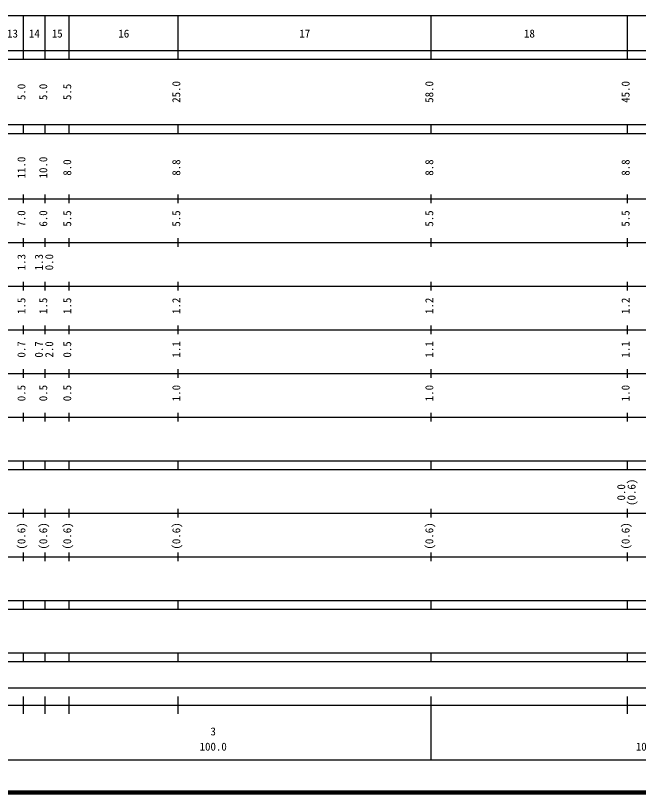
# Model space of a CAD drawing. Units: millimetres on the paper, enlarged 1000 times. Extents: x 40000 to 680000, y 20000 to 380000.
# Drawn here: x 272687 to 415495, y 20000 to 198000 of the extents above; entities that cross this region are included whole.
import ezdxf
from ezdxf.enums import TextEntityAlignment as Align

# ---------------------------------------------------------------- set-up
doc = ezdxf.new("R2010")
doc.units = ezdxf.units.MM
doc.header["$LTSCALE"] = 1000
doc.layers.add('M-TTL', color=2, linetype='Continuous', lineweight=140)
doc.layers.add('M-TTL-BAND', color=7, linetype='Continuous', lineweight=25)
doc.styles.add('ＭＳ ゴシック', font='')
doc.styles.get('ＭＳ ゴシック').set_extended_font_data('MS Gothic')

msp = doc.modelspace()

# ---------------------------------------------------------------- linework, layer by layer
at = {"layer": 'M-TTL'}
msp.add_line((40000, 20000), (680000, 20000), dxfattribs=at)
at = {"layer": 'M-TTL-BAND'}
for p, q in [((68000, 198000), (579000, 198000)), ((274500, 188000), (274500, 198000)), ((279500, 188000), (279500, 198000)), ((285000, 188000), (285000, 198000)), ((310000, 188000), (310000, 198000)), ((368000, 188000), (368000, 198000)), ((413000, 188000), (413000, 198000)), ((40000, 190000), (579000, 190000)), ((40000, 188000), (579000, 188000)), ((40000, 173000), (579000, 173000)), ((274500, 171000), (274500, 173000)), ((279500, 171000), (279500, 173000)), ((285000, 171000), (285000, 173000)), ((310000, 171000), (310000, 173000)), ((368000, 171000), (368000, 173000)), ((413000, 171000), (413000, 173000)), ((40000, 171000), (579000, 171000)), ((274500, 155000), (274500, 157000)), ((279500, 155000), (279500, 157000)), ((285000, 155000), (285000, 157000)), ((310000, 155000), (310000, 157000)), ((368000, 155000), (368000, 157000)), ((413000, 155000), (413000, 157000)), ((40000, 156000), (579000, 156000)), ((46000, 146000), (579000, 146000)), ((274500, 145000), (274500, 147000)), ((279500, 145000), (279500, 147000)), ((285000, 145000), (285000, 147000)), ((310000, 145000), (310000, 147000)), ((368000, 145000), (368000, 147000)), ((413000, 145000), (413000, 147000)), ((52000, 136000), (579000, 136000)), ((274500, 135000), (274500, 137000)), ((279500, 135000), (279500, 137000)), ((285000, 135000), (285000, 137000)), ((310000, 135000), (310000, 137000)), ((368000, 135000), (368000, 137000)), ((413000, 135000), (413000, 137000)), ((274500, 125000), (274500, 127000)), ((279500, 125000), (279500, 127000)), ((285000, 125000), (285000, 127000)), ((310000, 125000), (310000, 127000)), ((368000, 125000), (368000, 127000)), ((413000, 125000), (413000, 127000)), ((46000, 126000), (579000, 126000)), ((52000, 116000), (579000, 116000)), ((274500, 115000), (274500, 117000)), ((279500, 115000), (279500, 117000)), ((285000, 115000), (285000, 117000)), ((310000, 115000), (310000, 117000)), ((368000, 115000), (368000, 117000)), ((413000, 115000), (413000, 117000)), ((274500, 105000), (274500, 107000)), ((279500, 105000), (279500, 107000)), ((285000, 105000), (285000, 107000)), ((310000, 105000), (310000, 107000)), ((368000, 105000), (368000, 107000)), ((413000, 105000), (413000, 107000)), ((46000, 106000), (579000, 106000)), ((40000, 96000), (579000, 96000)), ((274500, 94000), (274500, 96000)), ((279500, 94000), (279500, 96000)), ((285000, 94000), (285000, 96000)), ((310000, 94000), (310000, 96000)), ((368000, 94000), (368000, 96000)), ((413000, 94000), (413000, 96000)), ((40000, 94000), (579000, 94000)), ((49000, 84000), (579000, 84000)), ((274500, 83000), (274500, 85000)), ((279500, 83000), (279500, 85000)), ((285000, 83000), (285000, 85000)), ((310000, 83000), (310000, 85000)), ((368000, 83000), (368000, 85000)), ((413000, 83000), (413000, 85000)), ((274500, 73000), (274500, 75000)), ((279500, 73000), (279500, 75000)), ((285000, 73000), (285000, 75000)), ((310000, 73000), (310000, 75000)), ((368000, 73000), (368000, 75000)), ((413000, 73000), (413000, 75000)), ((40000, 74000), (579000, 74000)), ((40000, 64000), (579000, 64000)), ((274500, 62000), (274500, 64000)), ((279500, 62000), (279500, 64000)), ((285000, 62000), (285000, 64000)), ((310000, 62000), (310000, 64000)), ((368000, 62000), (368000, 64000)), ((413000, 62000), (413000, 64000)), ((40000, 62000), (579000, 62000)), ((40000, 52000), (579000, 52000)), ((274500, 50000), (274500, 52000)), ((279500, 50000), (279500, 52000)), ((285000, 50000), (285000, 52000)), ((310000, 50000), (310000, 52000)), ((368000, 50000), (368000, 52000)), ((413000, 50000), (413000, 52000)), ((40000, 50000), (579000, 50000)), ((71000, 44000), (565000, 44000)), ((274500, 38000), (274500, 42000)), ((279500, 38000), (279500, 42000)), ((285000, 38000), (285000, 42000)), ((310000, 38000), (310000, 42000)), ((368000, 27500), (368000, 42000)), ((413000, 38000), (413000, 42000)), ((40000, 40000), (579000, 40000)), ((68000, 27500), (579000, 27500))]:
    msp.add_line(p, q, dxfattribs=at)

# ---------------------------------------------------------------- texts
at = {"layer": 'M-TTL-BAND', "style": 'ＭＳ ゴシック'}
for s, p in [('13', (272000, 192405)), ('14', (277000, 192405)), ('15', (282250, 192405)), ('16', (297500, 192405)), ('17', (339000, 192405)), ('18', (390500, 192405)), ('3', (318000, 32523)), ('100.0', (318000, 29033)), ('100.0', (418000, 29033))]:
    msp.add_text(s, height=1833, dxfattribs=at).set_placement(p, align=Align.BOTTOM_CENTER)
for s, p in [('5.0', (275500, 180500)), ('5.0', (280500, 180500)), ('5.5', (286000, 180500)), ('25.0', (311000, 180500)), ('58.0', (369000, 180500)), ('45.0', (414000, 180500)), ('11.0', (275500, 163174)), ('10.0', (280500, 163174)), ('8.0', (286000, 163174)), ('8.8', (311000, 163174)), ('8.8', (369000, 163174)), ('8.8', (414000, 163174)), ('7.0', (275500, 151500)), ('6.0', (280500, 151500)), ('5.5', (286000, 151500)), ('5.5', (311000, 151500)), ('5.5', (369000, 151500)), ('5.5', (414000, 151500)), ('1.3', (275500, 141500)), ('1.3', (279500, 141500)), ('0.0', (281870, 141500)), ('1.5', (275500, 131500)), ('1.5', (280500, 131500)), ('1.5', (286000, 131500)), ('1.2', (311000, 131500)), ('1.2', (369000, 131500)), ('1.2', (414000, 131500)), ('0.7', (275500, 121500)), ('0.7', (279500, 121500)), ('2.0', (281870, 121500)), ('0.5', (286000, 121500)), ('1.1', (311000, 121500)), ('1.1', (369000, 121500)), ('1.1', (414000, 121500)), ('0.5', (275500, 111500)), ('0.5', (280500, 111500)), ('0.5', (286000, 111500)), ('1.0', (311000, 111500)), ('1.0', (369000, 111500)), ('1.0', (414000, 111500)), ('(0.6)', (415370, 88764)), ('0.0', (413000, 88764)), ('(0.6)', (275500, 78764)), ('(0.6)', (280500, 78764)), ('(0.6)', (286000, 78764)), ('(0.6)', (311000, 78764)), ('(0.6)', (369000, 78764)), ('(0.6)', (414000, 78764))]:
    msp.add_text(s, height=1833, rotation=90, dxfattribs=at).set_placement(p, align=Align.BOTTOM_CENTER)

doc.saveas('drawing.dxf')
